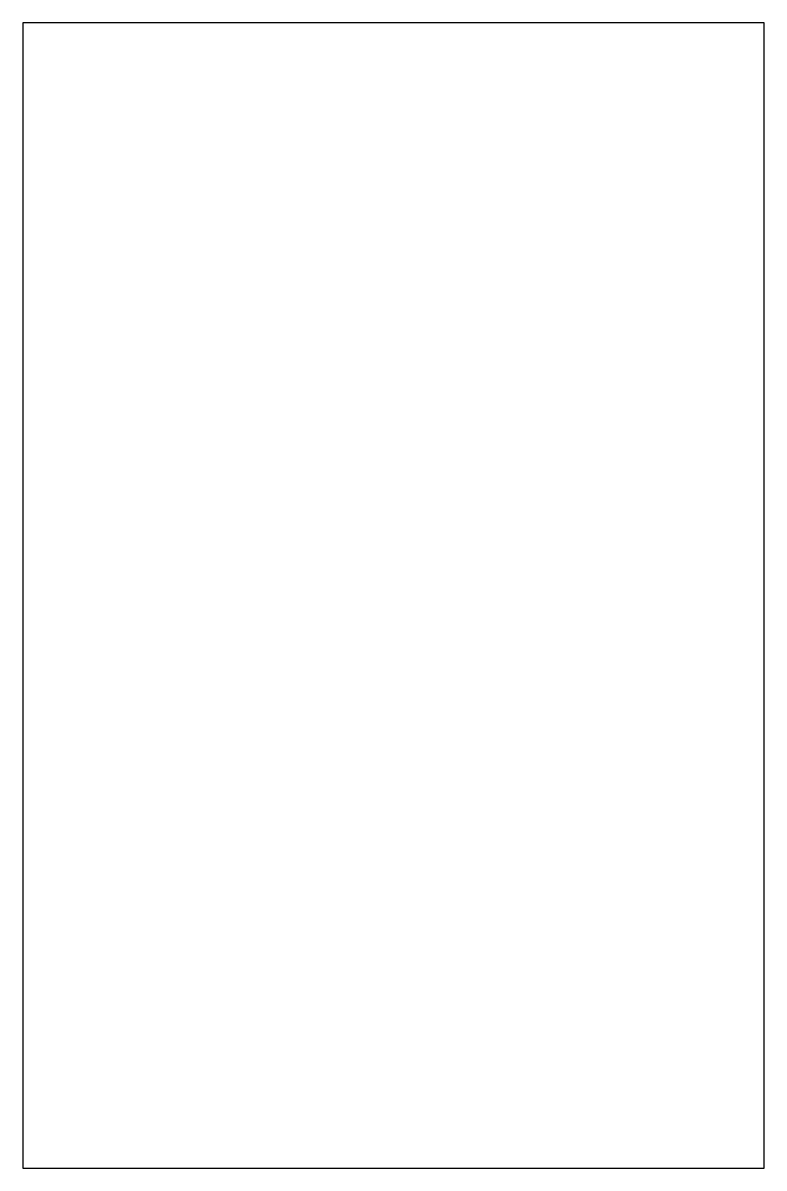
# Model space of a CAD drawing. Header units: millimetres. Extents: x 2653 to 2944, y 1503 to 1953.
import ezdxf

# ---------------------------------------------------------------- set-up
doc = ezdxf.new("R2010")
doc.units = ezdxf.units.MM

# ---------------------------------------------------------------- blocks, each defined once
blk = doc.blocks.new('test')
blk.add_lwpolyline([(290.97, 0), (0, 0), (0, -449.94), (290.97, -449.94)], close=True)

msp = doc.modelspace()

# ---------------------------------------------------------------- block references
msp.add_blockref('test', (2653.45, 1953.37))

doc.saveas('drawing.dxf')
